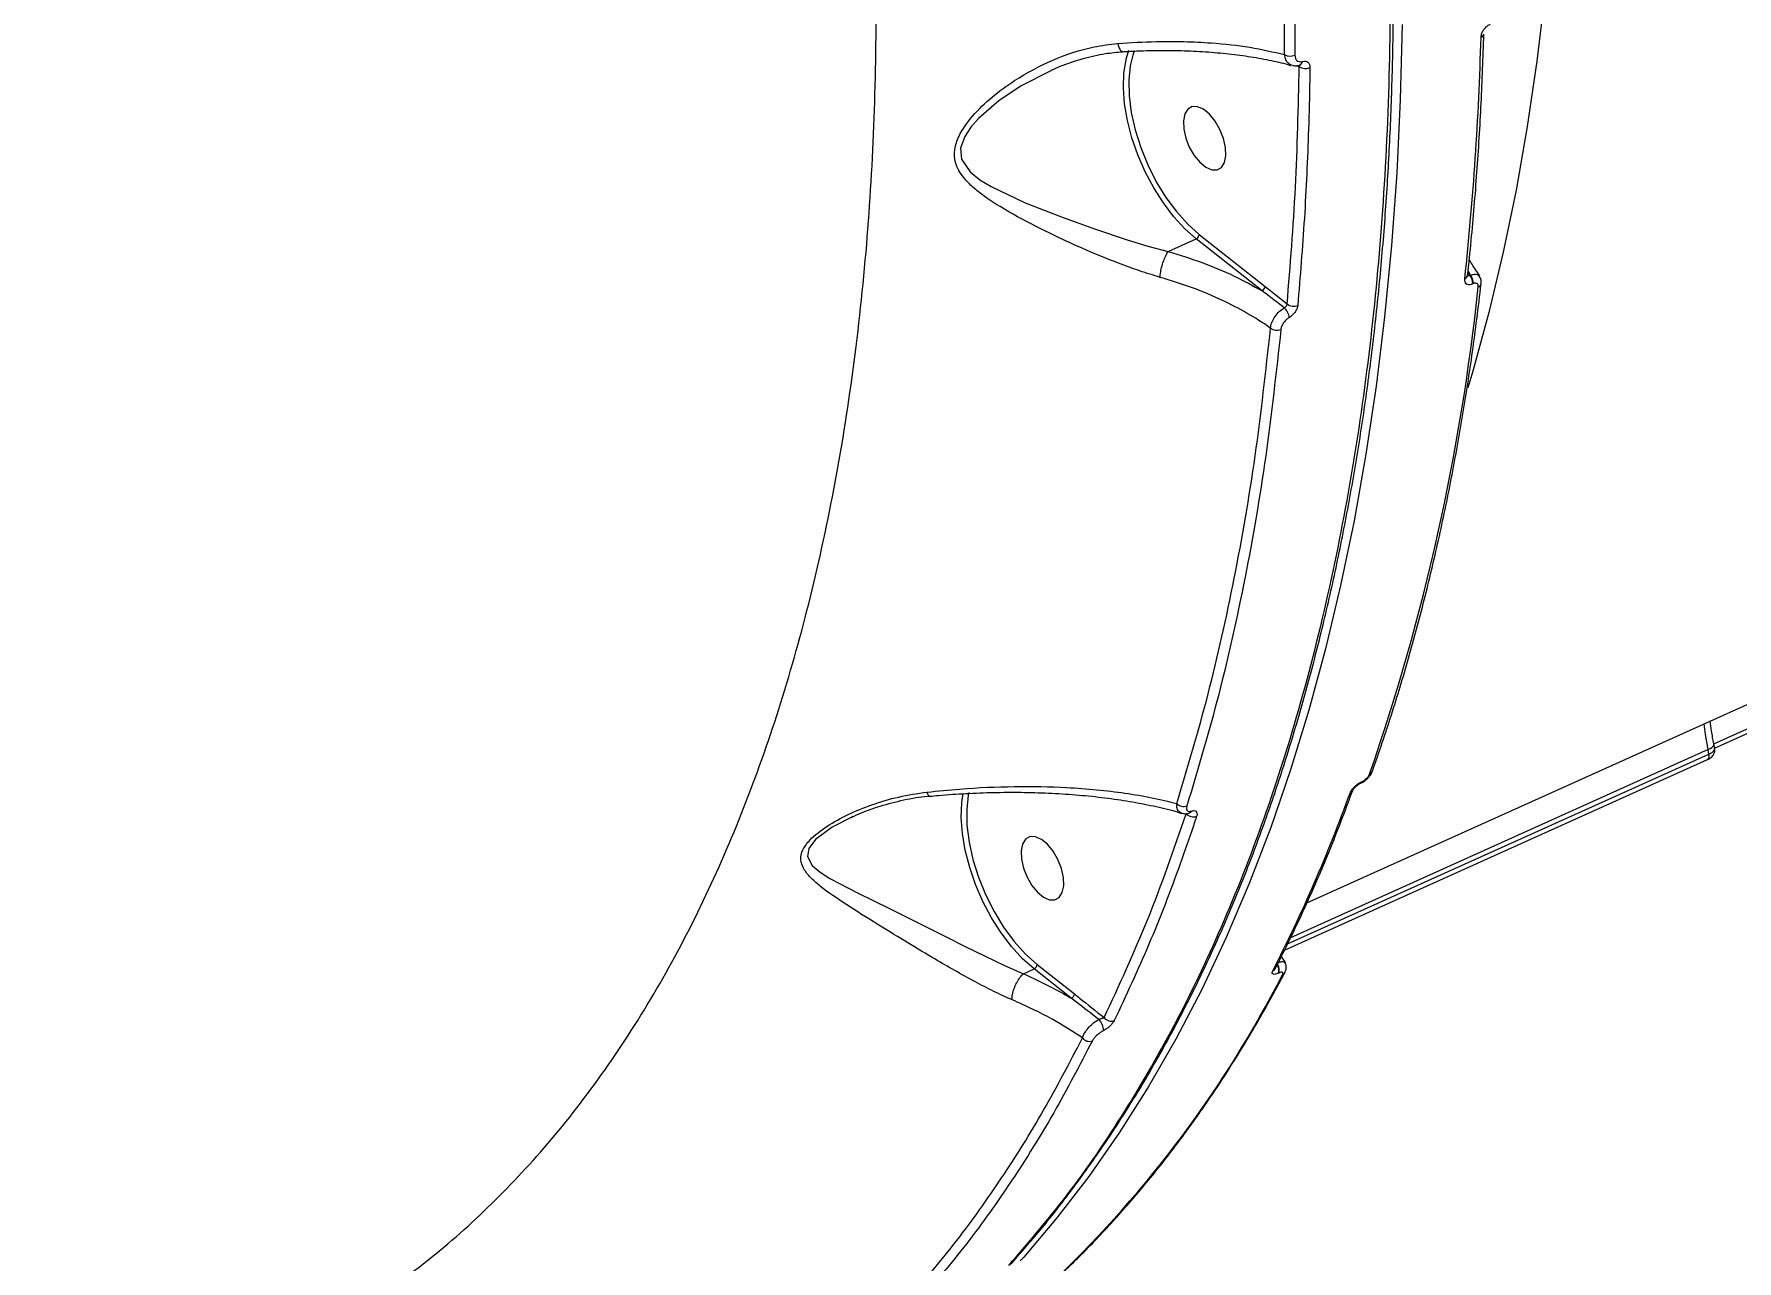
# Model space of a CAD drawing. Header units: millimetres. Extents: x -11024 to 8278, y -7837 to 5770.
# Drawn here: x 3257 to 3481.5, y -1690.2 to -1528.4 of the extents above; entities that cross this region are included whole.
import ezdxf

# ---------------------------------------------------------------- set-up
doc = ezdxf.new("R2010")
doc.units = ezdxf.units.MM
for name, color, linetype in [('DIKOM_ОБЪЕКТ', 7, 'Continuous'), ('DIKOM_РАЗМЕР_ЗОНА', 7, 'Continuous'), ('DIKOM_РАЗМЕР_ОБЪЕКТА', 7, 'Continuous')]:
    doc.layers.add(name, color=color, linetype=linetype)
doc.styles.add('style1', font='arial.ttf', dxfattribs={"width": 0.8})
doc.dimstyles.new('1-50', dxfattribs={"dimtxt": 300, "dimasz": 200, "dimexe": 100, "dimexo": 0, "dimgap": 100, "dimtad": 1, "dimtxsty": 'style1', "dimcen": 200, "dimclrd": 7, "dimclre": 7, "dimclrt": 7, "dimadec": 1, "dimazin": 2, "dimtfac": 1, "dimtmove": 0, "dimatfit": 2, "dimfxl": 0, "dimlwd": 25, "dimlwe": 18, "dimarcsym": 0})

# ---------------------------------------------------------------- blocks, each defined once
blk = doc.blocks.new('*D9')
at = {"layer": 'Defpoints', "color": 0, "transparency": 16777216}
for p in [(3740.68, 3707.51), (-8191.56, -3797.25), (-1076.12, -3797.25)]:
    blk.add_point(p, dxfattribs=at)
at = {"layer": 'DIKOM_РАЗМЕР_ОБЪЕКТА', "color": 7, "lineweight": 18, "transparency": 16777216}
for p, q in [((3740.68, 3707.51), (-8291.56, 3707.51)), ((-1076.12, -3797.25), (-8291.56, -3797.25))]:
    blk.add_line(p, q, dxfattribs=at)
at = {"layer": 'DIKOM_РАЗМЕР_ОБЪЕКТА', "color": 7, "lineweight": 25, "transparency": 16777216}
blk.add_line((-8191.56, 3507.51), (-8191.56, -3597.25), dxfattribs=at)
at = {"layer": 'DIKOM_РАЗМЕР_ОБЪЕКТА', "color": 7, "transparency": 16777216}
for points in [[(-8224.9, 3507.51), (-8158.23, 3507.51), (-8191.56, 3707.51)], [(-8224.9, -3597.25), (-8158.23, -3597.25), (-8191.56, -3797.25)]]:
    blk.add_solid(points, dxfattribs=at)
at = {"layer": 'DIKOM_РАЗМЕР_ОБЪЕКТА', "color": 7, "transparency": 16777216, "insert": (-8444.74, -44.87), "char_height": 300, "attachment_point": 5, "rotation": 90, "style": 'style1'}
blk.add_mtext('7500', dxfattribs=at)
blk = doc.blocks.new('*D10')
at = {"layer": 'Defpoints', "color": 0, "transparency": 16777216}
for p in [(-7791.31, -186.83), (6174.94, -1432.98), (6174.94, -5371.27)]:
    blk.add_point(p, dxfattribs=at)
at = {"layer": 'DIKOM_РАЗМЕР_ОБЪЕКТА', "color": 7, "lineweight": 18, "transparency": 16777216}
for p, q in [((-7791.31, -186.83), (-7791.31, -5471.27)), ((6174.94, -1432.98), (6174.94, -5471.27))]:
    blk.add_line(p, q, dxfattribs=at)
at = {"layer": 'DIKOM_РАЗМЕР_ОБЪЕКТА', "color": 7, "lineweight": 25, "transparency": 16777216}
blk.add_line((-7591.31, -5371.27), (5974.94, -5371.27), dxfattribs=at)
at = {"layer": 'DIKOM_РАЗМЕР_ОБЪЕКТА', "color": 7, "transparency": 16777216}
for points in [[(-7591.31, -5337.93), (-7591.31, -5404.6), (-7791.31, -5371.27)], [(5974.94, -5337.93), (5974.94, -5404.6), (6174.94, -5371.27)]]:
    blk.add_solid(points, dxfattribs=at)
at = {"layer": 'DIKOM_РАЗМЕР_ОБЪЕКТА', "color": 7, "transparency": 16777216, "insert": (-1343.68, -5118.1), "char_height": 300, "attachment_point": 5, "style": 'style1'}
blk.add_mtext('14000', dxfattribs=at)
blk = doc.blocks.new('*D11')
at = {"layer": 'Defpoints', "color": 0, "transparency": 16777216}
for p in [(3316.13, 5770.14), (-10574.15, -5797.25), (-1580.09, -5797.25)]:
    blk.add_point(p, dxfattribs=at)
at = {"layer": 'DIKOM_РАЗМЕР_ЗОНА', "color": 7, "lineweight": 18, "transparency": 16777216}
for p, q in [((3316.13, 5770.14), (-10674.15, 5770.14)), ((-1580.09, -5797.25), (-10674.15, -5797.25))]:
    blk.add_line(p, q, dxfattribs=at)
at = {"layer": 'DIKOM_РАЗМЕР_ЗОНА', "color": 7, "lineweight": 25, "transparency": 16777216}
blk.add_line((-10574.15, 5570.14), (-10574.15, -5597.25), dxfattribs=at)
at = {"layer": 'DIKOM_РАЗМЕР_ЗОНА', "color": 7, "transparency": 16777216}
for points in [[(-10607.49, 5570.14), (-10540.82, 5570.14), (-10574.15, 5770.14)], [(-10607.49, -5597.25), (-10540.82, -5597.25), (-10574.15, -5797.25)]]:
    blk.add_solid(points, dxfattribs=at)
at = {"layer": 'DIKOM_РАЗМЕР_ЗОНА', "color": 7, "transparency": 16777216, "insert": (-10827.33, -172.99), "char_height": 300, "attachment_point": 5, "rotation": 90, "style": 'style1'}
blk.add_mtext('11500', dxfattribs=at)

msp = doc.modelspace()

# ---------------------------------------------------------------- linework, layer by layer
at = {"layer": 'DIKOM_ОБЪЕКТ', "color": 7, "linetype": 'Continuous', "lineweight": 15}
for p, q in [((3400.985, -1531.675), (3401.34, -1530.531)), ((3423.797, -1532.701), (3423.381, -1532.563)), ((3391.148, -1533.199), (3390.977, -1533.284)), ((3424.797, -1642.945), (3665.147, -1534.621)), ((3406.524, -1557.062), (3410.202, -1555.404)), ((3418.884, -1562.242), (3410.202, -1555.404)), ((3410.613, -1554.829), (3419.295, -1561.667)), ((3446.024, -1559.86), (3446.298, -1560.223)), ((3446.36, -1560.195), (3446.047, -1559.629)), ((3419.295, -1561.667), (3422.196, -1563.982)), ((3446.298, -1560.223), (3446.36, -1560.195)), ((3446.713, -1561.303), (3446.65, -1561.331)), ((3478.434, -1621.982), (3503.225, -1610.809)), ((3478.541, -1622.56), (3503.034, -1611.522)), ((3477.672, -1622.754), (3422.649, -1647.553)), ((3477.784, -1623.358), (3477.672, -1622.754)), ((3478.55, -1622.612), (3478.435, -1621.992)), ((3421.853, -1649.192), (3477.593, -1624.07)), ((3422.259, -1648.383), (3477.784, -1623.358)), ((3431.838, -1627.198), (3431.9, -1627.17)), ((3432.011, -1626.99), (3432.073, -1626.962)), ((3364.942, -1631.575), (3364.793, -1631.653)), ((3408.894, -1631.208), (3408.956, -1631.18)), ((3387.437, -1652.306), (3388.828, -1651.679)), ((3393.733, -1655.542), (3388.828, -1651.679)), ((3389.239, -1651.105), (3394.144, -1654.968)), ((3420.63, -1651.633), (3420.63, -1651.634)), ((3421.973, -1650.827), (3421.44, -1650.017)), ((3387.434, -1652.308), (3387.437, -1652.306)), ((3421.089, -1652.213), (3421.046, -1652.233))]:
    msp.add_line(p, q, dxfattribs=at)
at = {"layer": 'DIKOM_ОБЪЕКТ', "color": 7, "linetype": 'Continuous', "lineweight": 15, "flags": 128}
for points in [[(3456.142, -1523.176), (3455.105, -1531.98), (3453.849, -1540.584), (3452.375, -1548.98), (3450.684, -1557.159), (3448.778, -1565.115), (3446.658, -1572.839), (3446.002, -1575.04)], [(3437.343, -1527.107), (3437.1, -1537.007), (3436.636, -1546.737), (3435.951, -1556.291), (3435.047, -1565.66), (3433.923, -1574.835), (3432.582, -1583.81), (3431.023, -1592.577), (3429.248, -1601.128), (3427.259, -1609.457), (3425.058, -1617.555), (3422.646, -1625.417), (3420.025, -1633.036), (3417.198, -1640.405), (3414.166, -1647.518), (3410.933, -1654.369), (3407.501, -1660.952), (3403.873, -1667.263), (3400.052, -1673.295), (3396.042, -1679.043), (3391.845, -1684.503), (3387.466, -1689.67), (3387.001, -1690.188)], [(3402.058, -1530.616), (3401.952, -1530.897), (3401.858, -1531.178)], [(3410.202, -1555.404), (3408.704, -1554.065), (3407.254, -1552.473), (3405.883, -1550.662), (3404.62, -1548.671), (3403.494, -1546.543), (3402.527, -1544.323), (3401.741, -1542.06), (3401.153, -1539.803), (3400.775, -1537.599), (3400.615, -1535.497), (3400.678, -1533.541), (3400.961, -1531.774), (3400.985, -1531.675)], [(3401.858, -1531.178), (3401.521, -1532.561), (3401.325, -1534.454), (3401.369, -1536.532), (3401.65, -1538.744), (3402.164, -1541.037), (3402.897, -1543.357), (3403.832, -1545.646), (3404.946, -1547.852), (3406.213, -1549.92), (3407.602, -1551.802), (3409.081, -1553.451), (3410.613, -1554.829)], [(3390.977, -1533.284), (3387.144, -1535.197), (3384.177, -1537.183), (3381.521, -1539.507), (3380.51, -1540.659), (3379.692, -1541.892), (3379.142, -1543.442), (3379.261, -1544.886), (3380.388, -1546.555), (3381.685, -1547.593), (3383.176, -1548.494), (3387.664, -1550.628), (3392.656, -1552.586), (3396.817, -1554.093), (3401.126, -1555.527), (3403.829, -1556.344), (3406.517, -1557.064), (3406.519, -1557.065), (3406.519, -1557.065)], [(3409.671, -1537.956), (3409.094, -1538.285), (3408.698, -1538.926), (3408.513, -1539.826), (3408.555, -1540.913), (3408.821, -1542.099), (3409.289, -1543.287), (3409.92, -1544.381), (3410.665, -1545.293), (3411.462, -1545.948), (3412.248, -1546.295), (3412.958, -1546.303), (3413.534, -1545.974), (3413.931, -1545.333), (3414.116, -1544.433), (3414.073, -1543.346), (3413.808, -1542.16), (3413.34, -1540.972), (3412.708, -1539.878), (3411.963, -1538.966), (3411.166, -1538.311), (3410.381, -1537.965), (3409.671, -1537.956)], [(3477.672, -1622.754), (3477.335, -1620.743), (3477.143, -1619.353)], [(3477.672, -1622.754), (3477.954, -1622.61), (3478.178, -1622.455), (3478.337, -1622.296), (3478.424, -1622.14), (3478.436, -1621.994)], [(3388.828, -1651.679), (3387.325, -1650.335), (3385.87, -1648.736), (3384.495, -1646.916), (3383.229, -1644.916), (3382.101, -1642.778), (3381.134, -1640.55), (3380.349, -1638.278), (3379.765, -1636.013), (3379.392, -1633.804), (3379.24, -1631.699), (3379.311, -1629.742), (3379.485, -1628.531)], [(3380.23, -1628.416), (3380.16, -1628.765), (3379.954, -1630.657), (3379.989, -1632.737), (3380.265, -1634.953), (3380.774, -1637.253), (3381.505, -1639.581), (3382.439, -1641.881), (3383.555, -1644.096), (3384.824, -1646.174), (3386.218, -1648.064), (3387.701, -1649.721), (3389.239, -1651.105)], [(3364.793, -1631.653), (3362.217, -1632.992), (3360.038, -1634.619), (3359.154, -1635.783), (3358.972, -1636.866), (3359.587, -1638.018), (3360.622, -1638.912), (3361.914, -1639.731), (3365.567, -1641.659), (3369.786, -1643.717), (3373.366, -1645.493), (3377.156, -1647.399), (3379.746, -1648.705), (3382.37, -1650.006), (3384.933, -1651.222), (3387.433, -1652.308), (3387.434, -1652.308), (3387.434, -1652.308)], [(3388.297, -1634.231), (3387.72, -1634.561), (3387.324, -1635.201), (3387.139, -1636.102), (3387.181, -1637.189), (3387.447, -1638.374), (3387.915, -1639.562), (3388.547, -1640.656), (3389.291, -1641.568), (3390.089, -1642.224), (3390.874, -1642.57), (3391.584, -1642.579), (3392.16, -1642.249), (3392.557, -1641.609), (3392.742, -1640.708), (3392.7, -1639.621), (3392.434, -1638.436), (3391.966, -1637.248), (3391.334, -1636.154), (3390.589, -1635.242), (3389.792, -1634.586), (3389.007, -1634.24), (3388.297, -1634.231)]]:
    msp.add_lwpolyline(points, dxfattribs=at)
at = {"layer": 'DIKOM_ОБЪЕКТ', "color": 7, "linetype": 'Continuous', "lineweight": 15}
for centre, radius, start, end in [((3447.58, -1528.305), 0.548, 287.72558, 351.48149), ((3049.73, -1518.117), 398.161, 353.86637, 358.45879), ((3422.611, -1529.74), 1.558, 240.74692, 292.77867), ((3424.598, -1531.4), 1.529, 238.36869, 293.0064), ((3423.634, -1531.973), 0.565, 293.72077, 358.78688), ((3409.886, -1554.744), 0.731, 295.60629, 353.30373), ((3418.568, -1561.582), 0.731, 295.60629, 353.30373), ((3158.989, -1531.156), 290.017, 340.91503, 353.94699), ((3445.421, -1560.117), 0.575, 289.37265, 349.36036), ((3444.969, -1561.257), 1.684, 357.45957, 37.85519), ((3445.031, -1561.229), 1.683, 357.45845, 37.8563), ((3447.196, -1561.192), 0.578, 289.544, 348.99253), ((3420.437, -1566.044), 2.068, 8.12009, 48.895), ((3423.052, -1562.848), 1.42, 232.96069, 292.30005), ((3420.834, -1566.022), 1.425, 234.54519, 292.0133), ((3477.194, -1623.582), 0.631, 309.21783, 20.80958), ((3431.693, -1626.9), 0.331, 295.37509, 344.23425), ((3431.752, -1626.87), 0.334, 296.68565, 344.03888), ((3432.821, -1625.387), 0.644, 292.35432, 339.23909), ((3237.634, -1558.634), 205.116, 332.94026, 340.08874), ((3430.246, -1627.895), 0.641, 292.25979, 339.56999), ((3408.547, -1629.001), 1.244, 223.73751, 290.48051), ((3409.822, -1630.392), 1.236, 221.32032, 290.53167), ((3409.174, -1630.664), 0.474, 289.95567, 337.11456), ((3388.512, -1651.02), 0.731, 295.59998, 353.31004), ((3420.031, -1651.326), 0.674, 293.25743, 332.25234), ((3419.831, -1651.835), 1.278, 341.87763, 34.025), ((3419.862, -1651.813), 1.291, 341.96184, 35.22083), ((3421.321, -1651.78), 0.679, 293.4053, 331.76239), ((3288.239, -1584.295), 149.738, 313.72428, 332.94487), ((3393.417, -1654.883), 0.731, 295.59998, 353.31004), ((3395.98, -1659.793), 1.995, 359.23058, 47.06738), ((3399.008, -1657.399), 1.168, 216.42583, 289.78386), ((3396.126, -1660.067), 1.162, 218.09949, 289.69362)]:
    msp.add_arc(centre, radius, start, end, dxfattribs=at)
for points, knots in [([(3385.49, -1690.801), (3388.272, -1687.547), (3393.852, -1681.021), (3401.362, -1669.846), (3408.239, -1657.717), (3414.443, -1644.457), (3419.94, -1630.094), (3424.687, -1614.644), (3428.584, -1598.448), (3431.635, -1581.581), (3433.866, -1564.128), (3435.313, -1545.805), (3435.937, -1526.638), (3435.715, -1506.676), (3434.664, -1486.597), (3432.844, -1466.499), (3430.325, -1446.476), (3427.046, -1425.96), (3422.986, -1404.998), (3418.141, -1383.648), (3412.542, -1362.086), (3406.191, -1340.375), (3399.106, -1318.582), (3391.255, -1296.635), (3382.63, -1274.606), (3373.246, -1252.572), (3363.308, -1231.016), (3352.863, -1210.003), (3341.969, -1189.582), (3330.447, -1169.419), (3318.313, -1149.596), (3305.589, -1130.206), (3293.363, -1112.733), (3285.265, -1102.014), (3281.684, -1097.274)], [0, 0, 0, 0, 0.0310494, 0.0622717, 0.0935177, 0.1247399, 0.156869, 0.1890241, 0.2211531, 0.2523752, 0.2836214, 0.3148435, 0.3469725, 0.3791277, 0.4112567, 0.4413547, 0.4714741, 0.5015721, 0.5324795, 0.5634102, 0.5943176, 0.6255398, 0.656786, 0.6880082, 0.7201373, 0.7522926, 0.7844217, 0.8156438, 0.8468901, 0.8781122, 0.9102413, 0.9423966, 0.9745258, 1, 1, 1, 1]), ([(3385.739, -1690.643), (3386.961, -1689.257), (3389.601, -1686.263), (3393.465, -1681.336), (3397.364, -1675.944), (3401.084, -1670.301), (3404.618, -1664.432), (3407.963, -1658.338), (3411.123, -1652.019), (3414.097, -1645.473), (3416.889, -1638.699), (3419.498, -1631.693), (3421.924, -1624.456), (3424.17, -1616.984), (3426.234, -1609.275), (3428.117, -1601.328), (3429.814, -1593.165), (3431.316, -1584.818), (3432.619, -1576.317), (3433.721, -1567.674), (3434.622, -1558.884), (3435.326, -1549.944), (3435.83, -1540.852), (3436.138, -1531.606), (3436.247, -1522.202), (3436.159, -1512.639), (3435.873, -1502.913), (3435.389, -1493.021), (3434.706, -1482.98), (3433.829, -1472.835), (3432.757, -1462.622), (3431.496, -1452.358), (3430.043, -1442.032), (3428.4, -1431.643), (3426.566, -1421.191), (3424.542, -1410.677), (3422.328, -1400.101), (3419.923, -1389.463), (3417.328, -1378.762), (3414.542, -1367.999), (3411.568, -1357.184), (3408.414, -1346.347), (3405.089, -1335.522), (3401.6, -1324.73), (3397.948, -1313.976), (3394.135, -1303.259), (3390.159, -1292.578), (3386.021, -1281.934), (3381.722, -1271.327), (3377.261, -1260.756), (3372.638, -1250.223), (3367.854, -1239.727), (3362.909, -1229.274), (3357.815, -1218.886), (3352.589, -1208.597), (3347.243, -1198.434), (3341.781, -1188.405), (3336.205, -1178.509), (3330.513, -1168.744), (3324.705, -1159.11), (3318.782, -1149.608), (3312.744, -1140.237), (3306.591, -1131), (3300.324, -1121.894), (3293.94, -1112.927), (3287.905, -1104.694), (3283.96, -1099.534), (3282.213, -1097.249)], [0, 0, 0, 0, 0.0134132, 0.0289745, 0.0445842, 0.0601399, 0.0756203, 0.0910441, 0.1064284, 0.1217907, 0.137148, 0.1525153, 0.1679062, 0.183338, 0.1988277, 0.2143925, 0.2300272, 0.2456387, 0.261158, 0.2766119, 0.2920181, 0.307394, 0.322757, 0.3381247, 0.353509, 0.3689272, 0.3843965, 0.3999345, 0.4155539, 0.431174, 0.4466864, 0.462149, 0.4775741, 0.4929744, 0.5083622, 0.5237503, 0.5391485, 0.5545676, 0.5700202, 0.5855187, 0.6010754, 0.6166522, 0.6321816, 0.6476578, 0.6630934, 0.6785006, 0.6938919, 0.7092797, 0.7246751, 0.7400877, 0.7555299, 0.7710139, 0.7865523, 0.8021323, 0.8176832, 0.8331735, 0.84862, 0.8640348, 0.8794303, 0.894819, 0.9102128, 0.9256201, 0.9410534, 0.9565247, 0.9720464, 0.987622, 1, 1, 1, 1]), ([(3298.697, -1697.32), (3301.758, -1695.285), (3307.882, -1691.213), (3316.378, -1683.798), (3324.415, -1675.374), (3331.893, -1665.827), (3338.786, -1655.191), (3344.939, -1643.693), (3350.349, -1631.396), (3355.028, -1618.374), (3359.053, -1604.417), (3362.379, -1589.532), (3364.978, -1573.751), (3366.794, -1557.416), (3367.839, -1540.598), (3368.139, -1523.373), (3367.7, -1505.466), (3366.49, -1486.911), (3364.496, -1467.758), (3361.759, -1448.418), (3358.304, -1428.96), (3354.172, -1409.457), (3349.297, -1389.601), (3343.665, -1369.449), (3337.276, -1349.066), (3330.264, -1328.88), (3322.666, -1308.957), (3314.53, -1289.354), (3305.73, -1269.769), (3296.267, -1250.275), (3286.162, -1230.938), (3276.362, -1213.505), (3267.052, -1197.882), (3261.197, -1188.694), (3258.267, -1184.096)], [0, 0, 0, 0, 0.0311785, 0.062381, 0.0935594, 0.1256441, 0.1577552, 0.18984, 0.2210202, 0.2522243, 0.2834047, 0.3154897, 0.347601, 0.3796861, 0.410889, 0.4421159, 0.4733189, 0.5054257, 0.5375585, 0.5696653, 0.6009196, 0.6321979, 0.6634521, 0.69561, 0.727794, 0.7599519, 0.7912841, 0.8226406, 0.8539729, 0.8862089, 0.9184711, 0.9507073, 0.9753305, 1, 1, 1, 1]), ([(3421.85, -1531.099), (3421.836, -1525.432), (3421.808, -1514.097), (3420.97, -1496.507), (3419.531, -1478.516), (3417.805, -1463.114), (3416.481, -1453.711), (3416.032, -1450.517)], [0, 0, 0, 0, 0.2203104, 0.44062131, 0.66308319, 0.88554502, 1, 1, 1, 1]), ([(3417.381, -1450.41), (3417.832, -1453.611), (3419.151, -1462.975), (3420.87, -1478.295), (3422.318, -1496.273), (3423.17, -1513.967), (3423.2, -1525.44), (3423.214, -1531.177)], [0, 0, 0, 0, 0.1144542, 0.3347654, 0.555076, 0.7775384, 1, 1, 1, 1]), ([(3445.986, -1560.223), (3446.148, -1558.678), (3446.618, -1554.197), (3447.242, -1546.649), (3447.808, -1537.59), (3448.018, -1531.438), (3448.122, -1528.385)], [0, 0, 0, 0, 0.1499018, 0.4347316, 0.7195616, 1, 1, 1, 1]), ([(3447.747, -1528.826), (3447.764, -1528.684), (3447.797, -1528.398), (3448.009, -1527.941), (3448.313, -1527.531), (3448.646, -1527.237), (3448.864, -1527.124), (3448.95, -1527.079)], [0, 0, 0, 0, 0.2150342, 0.4299932, 0.6447375, 0.8592473, 1, 1, 1, 1]), ([(3405.449, -1560.469), (3404.55, -1560.195), (3402.734, -1559.642), (3399.454, -1558.435), (3395.651, -1556.87), (3391.14, -1554.807), (3386.534, -1552.468), (3383.015, -1550.376), (3380.763, -1548.618), (3379.37, -1547.22), (3378.404, -1545.579), (3378.273, -1543.635), (3378.978, -1541.482), (3380.701, -1539.079), (3383.264, -1536.64), (3386.755, -1534.079), (3391.227, -1531.689), (3395.863, -1530.111), (3398.808, -1529.744), (3399.848, -1529.614)], [0, 0, 0, 0, 0.0443341, 0.0895899, 0.159955, 0.2324654, 0.3224988, 0.4152116, 0.4503616, 0.4859285, 0.5329417, 0.5664258, 0.5998059, 0.6530972, 0.7102652, 0.7686656, 0.8578769, 0.9497929, 1, 1, 1, 1]), ([(3391.129, -1533.167), (3391.516, -1532.986), (3392.868, -1532.353), (3395.247, -1531.597), (3397.992, -1530.932), (3399.744, -1530.784), (3400.496, -1530.721)], [0, 0, 0, 0, 0.1300928, 0.4548429, 0.7658666, 1, 1, 1, 1]), ([(3399.848, -1529.614), (3401.556, -1529.516), (3404.564, -1529.343), (3408.664, -1529.362), (3412.866, -1529.561), (3417.451, -1530.057), (3420.372, -1530.749), (3421.85, -1531.099)], [0, 0, 0, 0, 0.2022669, 0.3564036, 0.5119933, 0.7532525, 1, 1, 1, 1]), ([(3399.848, -1529.614), (3399.855, -1529.638), (3399.919, -1529.882), (3400.063, -1530.285), (3400.287, -1530.64), (3400.431, -1530.658), (3400.494, -1530.666)], [0, 0, 0, 0, 0.0373657, 0.3746532, 0.7244256, 1, 1, 1, 1]), ([(3400.496, -1530.709), (3400.703, -1530.695), (3402.065, -1530.6), (3404.522, -1530.542), (3407.843, -1530.543), (3411.063, -1530.678), (3414.155, -1530.933), (3417.091, -1531.306), (3419.808, -1531.801), (3421.697, -1532.221), (3422.594, -1532.501), (3422.744, -1532.548)], [0, 0, 0, 0, 0.0237043, 0.1558925, 0.2896916, 0.4249559, 0.5613832, 0.6985513, 0.8358518, 0.9725059, 1, 1, 1, 1]), ([(3422.778, -1532.459), (3422.647, -1532.412), (3422.325, -1532.297), (3421.978, -1531.819), (3421.892, -1531.339), (3421.85, -1531.099)], [0, 0, 0, 0, 0.2549793, 0.6291516, 1, 1, 1, 1]), ([(3422.196, -1563.982), (3422.606, -1558.888), (3423.427, -1548.688), (3423.674, -1538.034), (3423.797, -1532.701)], [0, 0, 0, 0, 0.4994499, 1, 1, 1, 1]), ([(3422.836, -1532.486), (3423, -1532.529), (3423.338, -1532.618), (3423.681, -1532.523), (3423.858, -1532.475)], [0, 0, 0, 0, 0.4856881, 1, 1, 1, 1]), ([(3423.214, -1531.177), (3423.226, -1531.318), (3423.251, -1531.6), (3423.46, -1531.894), (3423.768, -1532.041), (3424.038, -1532.03), (3424.183, -1531.99), (3424.199, -1531.985)], [0, 0, 0, 0, 0.2486806, 0.4975362, 0.7389672, 0.9703457, 1, 1, 1, 1]), ([(3425.196, -1532.807), (3425.188, -1533.352), (3425.146, -1536.078), (3424.974, -1542.756), (3424.527, -1552.732), (3423.903, -1560.351), (3423.591, -1564.163)], [0, 0, 0, 0, 0.050769, 0.2538556, 0.6267, 1, 1, 1, 1]), ([(3423.797, -1532.701), (3423.813, -1532.661), (3423.846, -1532.583), (3423.838, -1532.503), (3423.792, -1532.486), (3423.773, -1532.478)], [0, 0, 0, 0, 0.3854653, 0.7526925, 1, 1, 1, 1]), ([(3423.852, -1532.495), (3423.863, -1532.492), (3423.875, -1532.489), (3423.869, -1532.489), (3423.869, -1532.489)], [0, 0, 0, 0, 0.9023016, 1, 1, 1, 1]), ([(3424.199, -1531.985), (3424.344, -1531.962), (3424.625, -1531.915), (3424.948, -1532.082), (3425.161, -1532.377), (3425.184, -1532.664), (3425.196, -1532.807)], [0, 0, 0, 0, 0.2592132, 0.5021574, 0.7511397, 1, 1, 1, 1]), ([(3405.449, -1560.469), (3405.45, -1560.432), (3405.458, -1560.269), (3405.503, -1559.85), (3405.638, -1559.158), (3405.884, -1558.343), (3406.19, -1557.592), (3406.409, -1557.241), (3406.519, -1557.065)], [0, 0, 0, 0, 0.0350391, 0.1552653, 0.3664468, 0.5776342, 0.7888204, 1, 1, 1, 1]), ([(3406.519, -1557.065), (3406.52, -1557.064), (3406.521, -1557.063), (3406.523, -1557.062), (3406.524, -1557.062)], [0, 0, 0, 0, 0.6846901, 1, 1, 1, 1]), ([(3406.524, -1557.062), (3408.03, -1557.529), (3411.065, -1558.47), (3415.214, -1560.22), (3417.687, -1561.582), (3418.884, -1562.242)], [0, 0, 0, 0, 0.3372072, 0.6791286, 1, 1, 1, 1]), ([(3447.573, -1560.281), (3447.219, -1559.767), (3446.72, -1559.043), (3446.322, -1558.29), (3446.206, -1558.071)], [0, 0, 0, 0, 0.7089638, 1, 1, 1, 1]), ([(3446.36, -1560.195), (3446.453, -1560.162), (3446.72, -1560.064), (3447.112, -1560.03), (3447.426, -1560.11), (3447.499, -1560.262), (3447.524, -1560.313)], [0, 0, 0, 0, 0.1720046, 0.4953175, 0.8327947, 1, 1, 1, 1]), ([(3420.007, -1567.183), (3419.971, -1567.158), (3419.006, -1566.473), (3416.981, -1565.182), (3413.58, -1563.413), (3409.751, -1561.787), (3406.889, -1560.91), (3405.449, -1560.469)], [0, 0, 0, 0, 0.0088939, 0.2417784, 0.4772789, 0.7368196, 1, 1, 1, 1]), ([(3421.796, -1564.486), (3420.962, -1563.833), (3419.997, -1563.079), (3419.017, -1562.341), (3418.884, -1562.242)], [0, 0, 0, 0, 0.8649412, 1, 1, 1, 1]), ([(3433.423, -1625.616), (3433.864, -1624.355), (3435.144, -1620.702), (3437.12, -1614.487), (3439.287, -1606.906), (3441.261, -1599.114), (3443.044, -1591.122), (3444.635, -1582.934), (3446.03, -1574.555), (3447.052, -1567.323), (3447.58, -1562.86), (3447.764, -1561.302)], [0, 0, 0, 0, 0.0652893, 0.1892997, 0.3133166, 0.4373402, 0.5613683, 0.6853982, 0.8094296, 0.9334607, 1, 1, 1, 1]), ([(3446.65, -1561.331), (3446.583, -1561.358), (3446.383, -1561.438), (3446.072, -1561.461), (3445.784, -1561.334), (3445.608, -1561.061), (3445.61, -1560.794), (3445.612, -1560.66)], [0, 0, 0, 0, 0.1082912, 0.32046, 0.5430981, 0.7715925, 1, 1, 1, 1]), ([(3445.984, -1560.236), (3445.984, -1560.24), (3445.984, -1560.249), (3445.987, -1560.226), (3445.989, -1560.215)], [0, 0, 0, 0, 0.51871388, 1, 1, 1, 1]), ([(3446.021, -1560.181), (3446.043, -1560.199), (3446.094, -1560.24), (3446.169, -1560.25), (3446.24, -1560.245), (3446.275, -1560.232), (3446.298, -1560.223)], [0, 0, 0, 0, 0.2780985, 0.6472175, 0.7631595, 1, 1, 1, 1]), ([(3447.39, -1561.738), (3447.391, -1561.65), (3447.394, -1561.476), (3447.279, -1561.298), (3447.092, -1561.217), (3446.889, -1561.233), (3446.758, -1561.285), (3446.713, -1561.303)], [0, 0, 0, 0, 0.228868, 0.4579028, 0.678544, 0.8883441, 1, 1, 1, 1]), ([(3447.749, -1561.302), (3447.76, -1561.241), (3447.802, -1560.996), (3447.746, -1560.633), (3447.584, -1560.39), (3447.527, -1560.304)], [0, 0, 0, 0, 0.1757617, 0.708529, 1, 1, 1, 1]), ([(3420.007, -1567.183), (3420.011, -1567.139), (3420.037, -1566.873), (3420.19, -1566.338), (3420.592, -1565.611), (3421.147, -1564.945), (3421.58, -1564.639), (3421.796, -1564.486)], [0, 0, 0, 0, 0.0479833, 0.2861565, 0.5242507, 0.7620755, 1, 1, 1, 1]), ([(3421.796, -1564.486), (3421.842, -1564.457), (3421.933, -1564.4), (3422.054, -1564.276), (3422.146, -1564.141), (3422.185, -1564.04), (3422.194, -1563.991), (3422.196, -1563.982)], [0, 0, 0, 0, 0.2369464, 0.4742806, 0.7125744, 0.9509452, 1, 1, 1, 1]), ([(3423.591, -1564.163), (3423.588, -1564.19), (3423.57, -1564.348), (3423.472, -1564.665), (3423.222, -1565.092), (3422.881, -1565.483), (3422.616, -1565.662), (3422.484, -1565.752)], [0, 0, 0, 0, 0.0489445, 0.2870814, 0.5249795, 0.7625218, 1, 1, 1, 1]), ([(3422.484, -1565.752), (3422.351, -1565.842), (3422.085, -1566.021), (3421.741, -1566.414), (3421.489, -1566.843), (3421.389, -1567.159), (3421.371, -1567.317), (3421.368, -1567.344)], [0, 0, 0, 0, 0.237678, 0.4754794, 0.7137232, 0.9520121, 1, 1, 1, 1]), ([(3407.648, -1629.861), (3409.076, -1625.087), (3411.933, -1615.538), (3415.337, -1600.181), (3418.137, -1584.145), (3419.383, -1572.837), (3420.007, -1567.183)], [0, 0, 0, 0, 0.2485956, 0.4971907, 0.7485956, 1, 1, 1, 1]), ([(3421.368, -1567.344), (3420.751, -1572.948), (3419.517, -1584.157), (3416.735, -1600.181), (3413.323, -1615.646), (3410.429, -1625.326), (3408.982, -1630.166)], [0, 0, 0, 0, 0.2485945, 0.4971896, 0.7485954, 1, 1, 1, 1]), ([(3478.435, -1621.992), (3478.332, -1621.427), (3478.147, -1620.407), (3478.029, -1619.418), (3477.976, -1618.977)], [0, 0, 0, 0, 0.55477974, 1, 1, 1, 1]), ([(3477.586, -1624.063), (3477.776, -1623.969), (3478.126, -1623.794), (3478.453, -1623.377), (3478.591, -1622.958), (3478.551, -1622.717), (3478.534, -1622.617)], [0, 0, 0, 0, 0.3422537, 0.6305314, 0.8457491, 1, 1, 1, 1]), ([(3477.784, -1623.358), (3477.893, -1623.304), (3478.17, -1623.169), (3478.452, -1622.931), (3478.588, -1622.726), (3478.539, -1622.635), (3478.529, -1622.617)], [0, 0, 0, 0, 0.2251719, 0.5687341, 0.9124437, 1, 1, 1, 1]), ([(3430.489, -1628.489), (3430.528, -1628.399), (3430.616, -1628.198), (3430.874, -1627.852), (3431.222, -1627.502), (3431.619, -1627.192), (3431.88, -1627.058), (3432.011, -1626.99)], [0, 0, 0, 0, 0.1741922, 0.3896003, 0.5958215, 0.7979087, 1, 1, 1, 1]), ([(3430.847, -1628.12), (3430.85, -1628.112), (3430.857, -1628.093), (3430.916, -1627.986), (3431.034, -1627.827), (3431.223, -1627.624), (3431.454, -1627.427), (3431.667, -1627.285), (3431.801, -1627.212), (3431.84, -1627.197), (3431.841, -1627.197)], [0, 0, 0, 0, 0.09771901, 0.21646204, 0.36487175, 0.53538014, 0.71483714, 0.86690742, 0.99542455, 1, 1, 1, 1]), ([(3431.9, -1627.162), (3431.937, -1627.148), (3432.168, -1627.057), (3432.589, -1626.76), (3433.079, -1626.251), (3433.37, -1625.866), (3433.414, -1625.627), (3433.416, -1625.613)], [0, 0, 0, 0, 0.0555868, 0.3469219, 0.6492381, 0.9800015, 1, 1, 1, 1]), ([(3432.073, -1626.962), (3432.159, -1626.918), (3432.332, -1626.829), (3432.592, -1626.626), (3432.819, -1626.397), (3432.984, -1626.172), (3433.04, -1626.041), (3433.066, -1625.983)], [0, 0, 0, 0, 0.2039838, 0.4080352, 0.6135794, 0.826541, 1, 1, 1, 1]), ([(3385.935, -1655.746), (3385.836, -1655.704), (3384.953, -1655.327), (3383.214, -1654.508), (3380.664, -1653.174), (3378.037, -1651.701), (3375.006, -1649.93), (3371.645, -1647.906), (3367.823, -1645.565), (3364.031, -1643.187), (3361.205, -1641.268), (3359.459, -1639.762), (3358.477, -1638.62), (3357.976, -1637.373), (3358.25, -1635.977), (3359.398, -1634.415), (3361.508, -1632.783), (3364.322, -1631.246), (3367.506, -1629.952), (3370.982, -1628.915), (3373.463, -1628.543), (3374.711, -1628.355)], [0, 0, 0, 0, 0.0056282, 0.0501933, 0.0960217, 0.1433432, 0.1917789, 0.2623062, 0.3349973, 0.4257392, 0.5191896, 0.5587287, 0.5987868, 0.6438227, 0.6799325, 0.7160766, 0.7691306, 0.8232009, 0.8784517, 0.9388504, 1, 1, 1, 1]), ([(3364.795, -1631.654), (3365.227, -1631.459), (3366.443, -1630.91), (3368.732, -1630.114), (3371.637, -1629.368), (3373.831, -1628.94), (3374.984, -1628.879), (3375.072, -1628.874)], [0, 0, 0, 0, 0.13538341, 0.3808992, 0.68085475, 0.97572812, 1, 1, 1, 1]), ([(3374.711, -1628.355), (3376.158, -1628.209), (3380.1, -1627.811), (3386.349, -1627.554), (3392.323, -1627.662), (3397.116, -1628.015), (3400.874, -1628.466), (3404.429, -1629.065), (3406.575, -1629.595), (3407.648, -1629.861)], [0, 0, 0, 0, 0.1128027, 0.3073796, 0.506237, 0.6280312, 0.7498301, 0.8749182, 1, 1, 1, 1]), ([(3374.711, -1628.355), (3374.722, -1628.385), (3374.795, -1628.59), (3374.928, -1628.855), (3375.037, -1628.873), (3375.085, -1628.881)], [0, 0, 0, 0, 0.0857871, 0.5933613, 1, 1, 1, 1]), ([(3375.087, -1628.909), (3375.472, -1628.869), (3377.083, -1628.701), (3379.9, -1628.525), (3383.542, -1628.382), (3387.175, -1628.365), (3390.779, -1628.466), (3394.321, -1628.69), (3397.762, -1629.036), (3401.075, -1629.503), (3404.203, -1630.091), (3406.628, -1630.646), (3407.909, -1631.038), (3408.304, -1631.159)], [0, 0, 0, 0, 0.0295025, 0.12338, 0.2196926, 0.318566, 0.4199408, 0.5235714, 0.6290133, 0.7357119, 0.8437615, 0.9517636, 1, 1, 1, 1]), ([(3420.627, -1651.639), (3421.188, -1650.53), (3422.816, -1647.315), (3425.369, -1641.808), (3428.229, -1635.095), (3429.976, -1630.438), (3430.845, -1628.125)], [0, 0, 0, 0, 0.1499057, 0.434473, 0.7190729, 1, 1, 1, 1]), ([(3398.068, -1658.093), (3400.045, -1653.839), (3404.006, -1645.318), (3407.263, -1635.916), (3408.894, -1631.208)], [0, 0, 0, 0, 0.4992723, 1, 1, 1, 1]), ([(3410.256, -1631.55), (3410.116, -1631.971), (3409.419, -1634.078), (3407.42, -1639.815), (3404.059, -1648.533), (3400.956, -1655.175), (3399.403, -1658.498)], [0, 0, 0, 0, 0.0441439, 0.2207198, 0.6100163, 1, 1, 1, 1]), ([(3408.317, -1631.119), (3408.233, -1631.097), (3407.972, -1631.03), (3407.713, -1630.65), (3407.626, -1630.198), (3407.645, -1629.908), (3407.648, -1629.861)], [0, 0, 0, 0, 0.1727883, 0.53661, 0.9247593, 1, 1, 1, 1]), ([(3408.353, -1631.155), (3408.511, -1631.184), (3408.84, -1631.244), (3409.164, -1631.152), (3409.333, -1631.104)], [0, 0, 0, 0, 0.4823, 1, 1, 1, 1]), ([(3408.982, -1630.166), (3408.949, -1630.322), (3408.892, -1630.595), (3409.031, -1630.829), (3409.264, -1630.926), (3409.495, -1630.874), (3409.611, -1630.848)], [0, 0, 0, 0, 0.3292101, 0.5797651, 0.7885997, 1, 1, 1, 1]), ([(3409.331, -1631.112), (3409.335, -1631.11), (3409.355, -1631.103), (3409.353, -1631.104), (3409.352, -1631.105)], [0, 0, 0, 0, 0.1795352, 1, 1, 1, 1]), ([(3409.611, -1630.848), (3409.732, -1630.822), (3409.973, -1630.769), (3410.215, -1630.874), (3410.338, -1631.11), (3410.312, -1631.371), (3410.261, -1631.531), (3410.256, -1631.55)], [0, 0, 0, 0, 0.21473, 0.4259043, 0.681706, 0.9641598, 1, 1, 1, 1]), ([(3391.933, -1692.375), (3392.727, -1691.62), (3395.024, -1689.434), (3398.706, -1685.61), (3402.924, -1680.819), (3406.977, -1675.761), (3410.865, -1670.444), (3414.586, -1664.871), (3418.072, -1659.146), (3420.478, -1654.835), (3421.715, -1652.487), (3421.919, -1652.101)], [0, 0, 0, 0, 0.0688536, 0.1992722, 0.3297163, 0.4602004, 0.5907219, 0.7212784, 0.8518682, 0.9756453, 1, 1, 1, 1]), ([(3421.046, -1652.233), (3420.962, -1652.267), (3420.75, -1652.355), (3420.472, -1652.407), (3420.269, -1652.356), (3420.194, -1652.203), (3420.263, -1652.031), (3420.297, -1651.945)], [0, 0, 0, 0, 0.1407863, 0.3552503, 0.570064, 0.7849641, 1, 1, 1, 1]), ([(3420.795, -1650.886), (3420.912, -1650.842), (3421.205, -1650.734), (3421.581, -1650.69), (3421.838, -1650.74), (3421.874, -1650.85), (3421.884, -1650.882)], [0, 0, 0, 0, 0.2164009, 0.5429223, 0.868737, 1, 1, 1, 1]), ([(3421.59, -1652.402), (3421.614, -1652.345), (3421.66, -1652.232), (3421.61, -1652.13), (3421.475, -1652.097), (3421.289, -1652.13), (3421.146, -1652.19), (3421.089, -1652.213)], [0, 0, 0, 0, 0.2143073, 0.4284592, 0.6429721, 0.8577899, 1, 1, 1, 1]), ([(3421.908, -1652.095), (3421.938, -1652.045), (3422.048, -1651.858), (3422.105, -1651.493), (3422.051, -1651.098), (3421.925, -1650.924), (3421.882, -1650.864)], [0, 0, 0, 0, 0.1401013, 0.5268418, 0.8367969, 1, 1, 1, 1]), ([(3385.935, -1655.746), (3385.934, -1655.713), (3385.929, -1655.501), (3385.978, -1655.021), (3386.182, -1654.268), (3386.526, -1653.488), (3386.96, -1652.783), (3387.276, -1652.466), (3387.434, -1652.308)], [0, 0, 0, 0, 0.0319464, 0.204851, 0.4036516, 0.6024242, 0.801205, 1, 1, 1, 1]), ([(3387.437, -1652.306), (3389.35, -1653.207), (3391.528, -1654.232), (3393.494, -1655.4), (3393.733, -1655.542)], [0, 0, 0, 0, 0.8785798, 1, 1, 1, 1]), ([(3395.211, -1660.784), (3393.924, -1659.935), (3391.109, -1658.077), (3387.755, -1656.566), (3385.935, -1655.746)], [0, 0, 0, 0, 0.4574475, 1, 1, 1, 1]), ([(3397.34, -1658.332), (3396.378, -1657.577), (3395.184, -1656.64), (3393.969, -1655.721), (3393.733, -1655.542)], [0, 0, 0, 0, 0.8058718, 1, 1, 1, 1]), ([(3394.144, -1654.968), (3394.373, -1655.15), (3395.682, -1656.185), (3396.99, -1657.231), (3398.068, -1658.093)], [0, 0, 0, 0, 0.1757289, 1, 1, 1, 1]), ([(3395.211, -1660.784), (3395.229, -1660.725), (3395.308, -1660.468), (3395.57, -1659.97), (3396.072, -1659.334), (3396.681, -1658.754), (3397.119, -1658.473), (3397.34, -1658.332)], [0, 0, 0, 0, 0.0735006, 0.3198264, 0.5507746, 0.7734393, 1, 1, 1, 1]), ([(3397.34, -1658.332), (3397.386, -1658.314), (3397.441, -1658.293), (3397.558, -1658.251), (3397.694, -1658.204), (3397.873, -1658.147), (3397.995, -1658.112), (3398.054, -1658.096), (3398.068, -1658.093)], [0, 0, 0, 0, 0.1599416, 0.1864995, 0.3963621, 0.6399767, 0.9173972, 1, 1, 1, 1]), ([(3399.403, -1658.498), (3399.387, -1658.529), (3399.318, -1658.663), (3399.125, -1658.923), (3398.784, -1659.263), (3398.388, -1659.581), (3398.113, -1659.74), (3397.976, -1659.82)], [0, 0, 0, 0, 0.0733536, 0.3225172, 0.5550879, 0.7774232, 1, 1, 1, 1]), ([(3372.366, -1695.123), (3374.491, -1692.621), (3378.74, -1687.615), (3384.629, -1679.293), (3390.183, -1670.429), (3393.535, -1663.999), (3395.211, -1660.784)], [0, 0, 0, 0, 0.2490974, 0.4981939, 0.7490967, 1, 1, 1, 1]), ([(3397.976, -1659.82), (3397.836, -1659.9), (3397.558, -1660.062), (3397.155, -1660.383), (3396.807, -1660.728), (3396.606, -1660.994), (3396.534, -1661.13), (3396.517, -1661.161)], [0, 0, 0, 0, 0.22110815, 0.44182738, 0.67452195, 0.92516436, 1, 1, 1, 1]), ([(3396.517, -1661.161), (3394.85, -1664.361), (3391.514, -1670.76), (3385.966, -1679.63), (3380.055, -1687.999), (3375.765, -1693.053), (3373.62, -1695.58)], [0, 0, 0, 0, 0.2490971, 0.4981943, 0.7490974, 1, 1, 1, 1])]:
    msp.add_open_spline(points, degree=3, knots=knots, dxfattribs=at)

# ---------------------------------------------------------------- dimensions: what is measured, and where the dimension line sits
at = {"layer": 'DIKOM_РАЗМЕР_ЗОНА'}
dim = msp.add_linear_dim(base=(-10574.155, -5797.252), p1=(3316.126, 5770.14), p2=(-1580.087, -5797.252), angle=90, text='11500', dimstyle='1-50', dxfattribs=at)
dim.commit()
dim.dimension.update_dxf_attribs({"geometry": '*D11', "text_midpoint": (-10574.155, -172.992), "dimtype": 160})
at = {"layer": 'DIKOM_РАЗМЕР_ОБЪЕКТА'}
dim = msp.add_linear_dim(base=(-8191.564, -3797.252), p1=(3740.68, 3707.508), p2=(-1076.116, -3797.252), angle=90, text='7500', dimstyle='1-50', dxfattribs=at)
dim.commit()
dim.dimension.update_dxf_attribs({"geometry": '*D9', "text_midpoint": (-8191.564, -44.872), "dimtype": 160})
dim = msp.add_linear_dim(base=(6174.942, -5371.267), p1=(-7791.307, -186.829), p2=(6174.942, -1432.983), text='14000', dimstyle='1-50', dxfattribs=at)
dim.commit()
dim.dimension.update_dxf_attribs({"geometry": '*D10', "text_midpoint": (-1343.681, -5371.267), "dimtype": 160})

doc.saveas('drawing.dxf')
